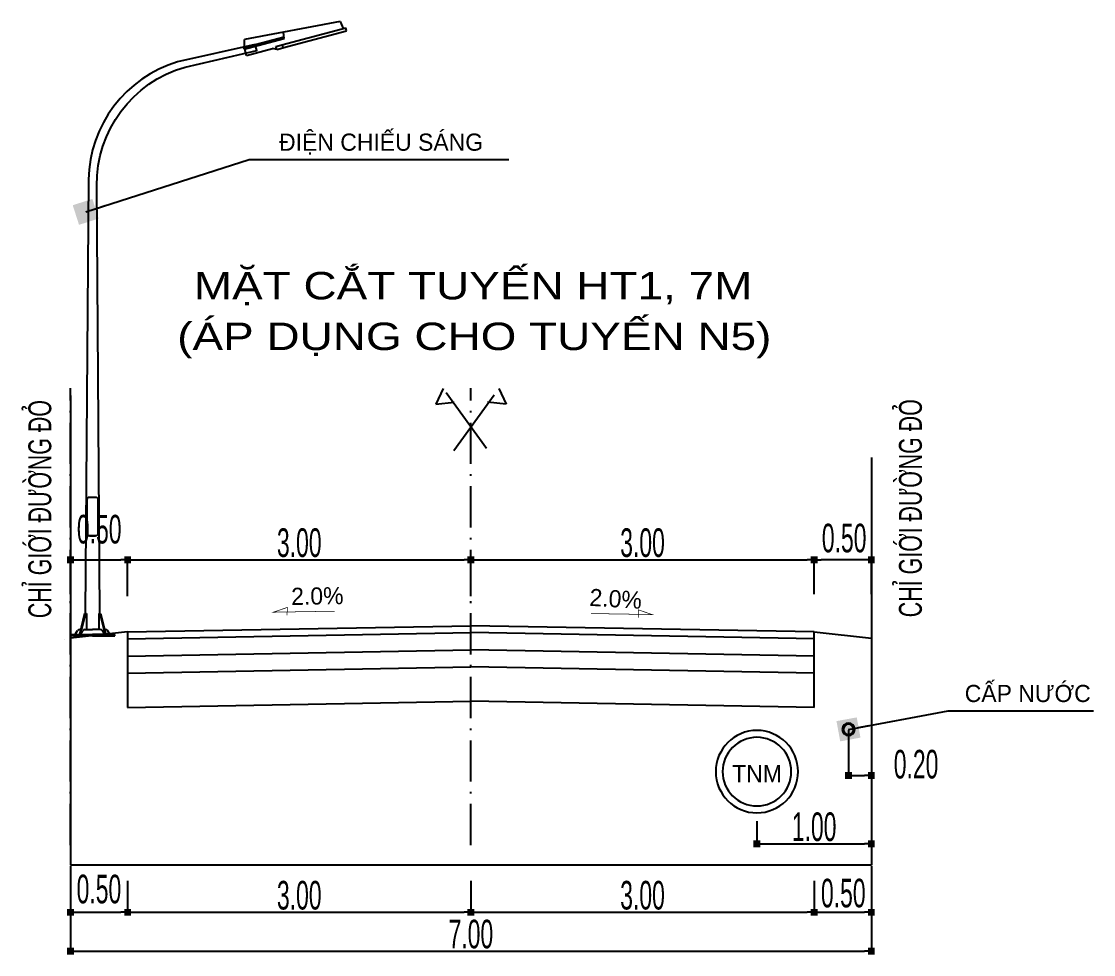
# Model space of a CAD drawing. Header units: millimetres. Extents: x 563079 to 571925, y 2063830 to 2067381.
# Drawn here: x 570379 to 570472.7, y 2066001.3 to 2066082.8 of the extents above; entities that cross this region are included whole.
import ezdxf
from ezdxf.enums import TextEntityAlignment as Align

# ---------------------------------------------------------------- set-up
doc = ezdxf.new("R2010")
doc.units = ezdxf.units.MM
doc.header["$MEASUREMENT"] = 0
doc.linetypes.add('ACAD_ISO10W100', pattern=[18.5, 12, -3, 0.5, -3])
for name, color, linetype in [('Cong ky thuat', 22, 'Continuous'), ('CONGDOC', 4, 'Continuous'), ('GHI CHU TN', 4, 'Continuous'), ('MATCATDUONG', 8, 'Continuous'), ('MC', 7, 'Continuous'), ('moi', 7, 'Continuous'), ('SO', 48, 'Continuous'), ('Text', 7, 'Continuous'), ('THAN', 1, 'Continuous'), ('TONGTHE', 1, 'Continuous'), ('VE', 2, 'Continuous')]:
    doc.layers.add(name, color=color, linetype=linetype)
doc.styles.add('CHUKICHTHUOC', font='', dxfattribs={"width": 0.7})
doc.styles.add('KTEN', font='')
doc.styles.add('TIEUDE', font='', dxfattribs={"width": 0.8})
doc.styles.get('CHUKICHTHUOC').set_extended_font_data('.VnArial NarrowH')
doc.styles.get('KTEN').set_extended_font_data('.VnAvantH')
doc.styles.get('TIEUDE').set_extended_font_data('.VnAvantH')
doc.dimstyles.new('DIM3', dxfattribs={"dimscale": 1.2, "dimtxt": 1.2, "dimasz": 0.4, "dimexe": 0, "dimexo": 0, "dimgap": 0.3, "dimtad": 1, "dimzin": 0, "dimdsep": 46, "dimtxsty": 'TIEUDE', "dimblk1": 'BOXFILLED', "dimblk2": 'BOXFILLED', "dimsah": 1, "dimcen": 0.09, "dimdle": 0.8, "dimclrd": 9, "dimclre": 9, "dimclrt": 7, "dimadec": 1, "dimazin": 0, "dimtfac": 1, "dimtmove": 2, "dimatfit": 3, "dimldrblk": 'BOXFILLED', "dimfxl": 1, "dimtolj": 1, "dimtzin": 0, "dimarcsym": 0})
doc.dimstyles.new('TNDH', dxfattribs={"dimscale": 0, "dimtxt": 2.5, "dimasz": 0.6, "dimexe": 0.18, "dimexo": 0.0625, "dimgap": 0.2, "dimtad": 1, "dimlfac": 0.1, "dimzin": 0, "dimdsep": 46, "dimtxsty": 'CHUKICHTHUOC', "dimblk": 'BOXFILLED', "dimcen": 0.09, "dimclrd": 8, "dimclre": 8, "dimclrt": 4, "dimadec": 0, "dimazin": 0, "dimtfac": 1, "dimtofl": 0, "dimtmove": 2, "dimatfit": 3, "dimfxl": 1, "dimtolj": 1, "dimtzin": 0, "dimarcsym": 2})

# ---------------------------------------------------------------- blocks, each defined once
blk = doc.blocks.new('_BoxFilled')
at = {"color": 0, "linetype": 'ByBlock', "lineweight": -2}
blk.add_line((-0.5, 0), (-1, 0), dxfattribs=at)
at = {"color": 0, "linetype": 'ByBlock'}
blk.add_solid([(-0.5, 0.5), (0.5, 0.5), (-0.5, -0.5), (0.5, -0.5)], dxfattribs=at)
blk = doc.blocks.new('*D297')
at = {"layer": 'CONGDOC', "color": 8, "linetype": 'Continuous', "lineweight": -2, "transparency": 16777216}
for p, q in [((570448.303, 2066032.805), (570448.303, 2066035.984)), ((570452.703, 2066035.804), (570448.903, 2066035.804)), ((570453.303, 2066032.805), (570453.303, 2066035.984))]:
    blk.add_line(p, q, dxfattribs=at)
at = {"layer": 'Defpoints', "color": 0, "linetype": 'Continuous', "transparency": 16777216}
for p in [(570448.303, 2066035.804), (570448.303, 2066032.742), (570453.303, 2066032.742)]:
    blk.add_point(p, dxfattribs=at)
at = {"layer": 'CONGDOC', "color": 8, "linetype": 'Continuous', "lineweight": -2, "transparency": 16777216, "xscale": 0.6, "yscale": 0.6, "zscale": 0.6, "rotation": 180}
blk.add_blockref('_BoxFilled', (570448.303, 2066035.804), dxfattribs=at)
at = {"layer": 'CONGDOC', "color": 8, "linetype": 'Continuous', "lineweight": -2, "transparency": 16777216, "xscale": 0.6, "yscale": 0.6, "zscale": 0.6}
blk.add_blockref('_BoxFilled', (570453.303, 2066035.804), dxfattribs=at)
at = {"layer": 'CONGDOC', "color": 4, "linetype": 'Continuous', "transparency": 16777216, "insert": (570450.924, 2066037.684), "char_height": 2.5, "attachment_point": 5, "style": 'CHUKICHTHUOC'}
blk.add_mtext('\\A1;0.50', dxfattribs=at)
blk = doc.blocks.new('*D298')
at = {"layer": 'CONGDOC', "color": 8, "linetype": 'Continuous', "lineweight": -2, "transparency": 16777216}
for p, q in [((570388.303, 2066032.632), (570388.303, 2066035.984)), ((570388.903, 2066035.804), (570417.703, 2066035.804)), ((570418.303, 2066032.632), (570418.303, 2066035.984))]:
    blk.add_line(p, q, dxfattribs=at)
at = {"layer": 'Defpoints', "color": 0, "linetype": 'Continuous', "transparency": 16777216}
for p in [(570418.303, 2066035.804), (570388.303, 2066032.57), (570418.303, 2066032.57)]:
    blk.add_point(p, dxfattribs=at)
at = {"layer": 'CONGDOC', "color": 8, "linetype": 'Continuous', "lineweight": -2, "transparency": 16777216, "xscale": 0.6, "yscale": 0.6, "zscale": 0.6, "rotation": 180}
blk.add_blockref('_BoxFilled', (570388.303, 2066035.804), dxfattribs=at)
at = {"layer": 'CONGDOC', "color": 8, "linetype": 'Continuous', "lineweight": -2, "transparency": 16777216, "xscale": 0.6, "yscale": 0.6, "zscale": 0.6}
blk.add_blockref('_BoxFilled', (570418.303, 2066035.804), dxfattribs=at)
at = {"layer": 'CONGDOC', "color": 4, "linetype": 'Continuous', "transparency": 16777216, "insert": (570403.303, 2066037.281), "char_height": 2.5, "attachment_point": 5, "style": 'CHUKICHTHUOC'}
blk.add_mtext('\\A1;3.00', dxfattribs=at)
blk = doc.blocks.new('*D299')
at = {"layer": 'CONGDOC', "color": 8, "linetype": 'Continuous', "lineweight": -2, "transparency": 16777216}
for p, q in [((570418.303, 2066032.632), (570418.303, 2066035.984)), ((570418.903, 2066035.804), (570447.703, 2066035.804)), ((570448.303, 2066032.805), (570448.303, 2066035.984))]:
    blk.add_line(p, q, dxfattribs=at)
at = {"layer": 'Defpoints', "color": 0, "linetype": 'Continuous', "transparency": 16777216}
for p in [(570448.303, 2066035.804), (570418.303, 2066032.57), (570448.303, 2066032.742)]:
    blk.add_point(p, dxfattribs=at)
at = {"layer": 'CONGDOC', "color": 8, "linetype": 'Continuous', "lineweight": -2, "transparency": 16777216, "xscale": 0.6, "yscale": 0.6, "zscale": 0.6, "rotation": 180}
blk.add_blockref('_BoxFilled', (570418.303, 2066035.804), dxfattribs=at)
at = {"layer": 'CONGDOC', "color": 8, "linetype": 'Continuous', "lineweight": -2, "transparency": 16777216, "xscale": 0.6, "yscale": 0.6, "zscale": 0.6}
blk.add_blockref('_BoxFilled', (570448.303, 2066035.804), dxfattribs=at)
at = {"layer": 'CONGDOC', "color": 4, "linetype": 'Continuous', "transparency": 16777216, "insert": (570433.303, 2066037.281), "char_height": 2.5, "attachment_point": 5, "style": 'CHUKICHTHUOC'}
blk.add_mtext('\\A1;3.00', dxfattribs=at)
blk = doc.blocks.new('*D300')
at = {"layer": 'CONGDOC', "color": 8, "linetype": 'Continuous', "lineweight": -2, "transparency": 16777216}
for p, q in [((570383.303, 2066032.805), (570383.303, 2066035.984)), ((570383.903, 2066035.804), (570387.703, 2066035.804)), ((570388.303, 2066032.632), (570388.303, 2066035.984))]:
    blk.add_line(p, q, dxfattribs=at)
at = {"layer": 'Defpoints', "color": 0, "linetype": 'Continuous', "transparency": 16777216}
for p in [(570388.303, 2066035.804), (570383.303, 2066032.742), (570388.303, 2066032.57)]:
    blk.add_point(p, dxfattribs=at)
at = {"layer": 'CONGDOC', "color": 8, "linetype": 'Continuous', "lineweight": -2, "transparency": 16777216, "xscale": 0.6, "yscale": 0.6, "zscale": 0.6, "rotation": 180}
blk.add_blockref('_BoxFilled', (570383.303, 2066035.804), dxfattribs=at)
at = {"layer": 'CONGDOC', "color": 8, "linetype": 'Continuous', "lineweight": -2, "transparency": 16777216, "xscale": 0.6, "yscale": 0.6, "zscale": 0.6}
blk.add_blockref('_BoxFilled', (570388.303, 2066035.804), dxfattribs=at)
at = {"layer": 'CONGDOC', "color": 4, "linetype": 'Continuous', "transparency": 16777216, "insert": (570385.82, 2066038.457), "char_height": 2.5, "attachment_point": 5, "style": 'CHUKICHTHUOC'}
blk.add_mtext('\\A1;0.50', dxfattribs=at)
blk = doc.blocks.new('*D301')
at = {"layer": 'CONGDOC', "color": 8, "linetype": 'Continuous', "lineweight": -2, "transparency": 16777216}
for p, q in [((570383.303, 2066007.754), (570383.303, 2066001.431)), ((570453.303, 2066007.754), (570453.303, 2066001.431)), ((570383.903, 2066001.611), (570452.703, 2066001.611))]:
    blk.add_line(p, q, dxfattribs=at)
at = {"layer": 'Defpoints', "color": 0, "linetype": 'Continuous', "transparency": 16777216}
for p in [(570383.303, 2066007.817), (570453.303, 2066007.817), (570453.303, 2066001.611)]:
    blk.add_point(p, dxfattribs=at)
at = {"layer": 'CONGDOC', "color": 8, "linetype": 'Continuous', "lineweight": -2, "transparency": 16777216, "xscale": 0.6, "yscale": 0.6, "zscale": 0.6, "rotation": 180}
blk.add_blockref('_BoxFilled', (570383.303, 2066001.611), dxfattribs=at)
at = {"layer": 'CONGDOC', "color": 8, "linetype": 'Continuous', "lineweight": -2, "transparency": 16777216, "xscale": 0.6, "yscale": 0.6, "zscale": 0.6}
blk.add_blockref('_BoxFilled', (570453.303, 2066001.611), dxfattribs=at)
at = {"layer": 'CONGDOC', "color": 4, "linetype": 'Continuous', "transparency": 16777216, "insert": (570418.303, 2066003.087), "char_height": 2.5, "attachment_point": 5, "style": 'CHUKICHTHUOC'}
blk.add_mtext('\\A1;7.00', dxfattribs=at)
blk = doc.blocks.new('*D302')
at = {"layer": 'Defpoints', "color": 0, "transparency": 16777216}
for p in [(570383.303, 2066009.108), (570388.303, 2066007.817), (570388.303, 2066005.002)]:
    blk.add_point(p, dxfattribs=at)
at = {"layer": 'VE', "color": 8, "lineweight": -2, "transparency": 16777216}
for p, q in [((570383.303, 2066009.046), (570383.303, 2066004.822)), ((570388.303, 2066007.754), (570388.303, 2066004.822)), ((570383.903, 2066005.002), (570387.703, 2066005.002))]:
    blk.add_line(p, q, dxfattribs=at)
at = {"layer": 'VE', "color": 8, "lineweight": -2, "transparency": 16777216, "xscale": 0.6, "yscale": 0.6, "zscale": 0.6, "rotation": 180}
blk.add_blockref('_BoxFilled', (570383.303, 2066005.002), dxfattribs=at)
at = {"layer": 'VE', "color": 8, "lineweight": -2, "transparency": 16777216, "xscale": 0.6, "yscale": 0.6, "zscale": 0.6}
blk.add_blockref('_BoxFilled', (570388.303, 2066005.002), dxfattribs=at)
at = {"layer": 'VE', "color": 4, "lineweight": 0, "transparency": 16777216, "insert": (570385.795, 2066007.017), "char_height": 2.5, "attachment_point": 5, "style": 'CHUKICHTHUOC'}
blk.add_mtext('\\A1;0.50', dxfattribs=at)
blk = doc.blocks.new('*D303')
at = {"layer": 'Defpoints', "color": 0, "transparency": 16777216}
for p in [(570388.303, 2066007.817), (570418.303, 2066007.817), (570418.303, 2066005.002)]:
    blk.add_point(p, dxfattribs=at)
at = {"layer": 'VE', "color": 8, "lineweight": -2, "transparency": 16777216}
for p, q in [((570388.303, 2066007.754), (570388.303, 2066004.822)), ((570418.303, 2066007.754), (570418.303, 2066004.822)), ((570388.903, 2066005.002), (570417.703, 2066005.002))]:
    blk.add_line(p, q, dxfattribs=at)
at = {"layer": 'VE', "color": 8, "lineweight": -2, "transparency": 16777216, "xscale": 0.6, "yscale": 0.6, "zscale": 0.6, "rotation": 180}
blk.add_blockref('_BoxFilled', (570388.303, 2066005.002), dxfattribs=at)
at = {"layer": 'VE', "color": 8, "lineweight": -2, "transparency": 16777216, "xscale": 0.6, "yscale": 0.6, "zscale": 0.6}
blk.add_blockref('_BoxFilled', (570418.303, 2066005.002), dxfattribs=at)
at = {"layer": 'VE', "color": 4, "lineweight": 0, "transparency": 16777216, "insert": (570403.303, 2066006.479), "char_height": 2.5, "attachment_point": 5, "style": 'CHUKICHTHUOC'}
blk.add_mtext('\\A1;3.00', dxfattribs=at)
blk = doc.blocks.new('*D304')
at = {"layer": 'Defpoints', "color": 0, "transparency": 16777216}
for p in [(570418.303, 2066007.817), (570448.303, 2066007.817), (570448.303, 2066005.002)]:
    blk.add_point(p, dxfattribs=at)
at = {"layer": 'VE', "color": 8, "lineweight": -2, "transparency": 16777216}
for p, q in [((570418.303, 2066007.754), (570418.303, 2066004.822)), ((570448.303, 2066007.754), (570448.303, 2066004.822)), ((570418.903, 2066005.002), (570447.703, 2066005.002))]:
    blk.add_line(p, q, dxfattribs=at)
at = {"layer": 'VE', "color": 8, "lineweight": -2, "transparency": 16777216, "xscale": 0.6, "yscale": 0.6, "zscale": 0.6, "rotation": 180}
blk.add_blockref('_BoxFilled', (570418.303, 2066005.002), dxfattribs=at)
at = {"layer": 'VE', "color": 8, "lineweight": -2, "transparency": 16777216, "xscale": 0.6, "yscale": 0.6, "zscale": 0.6}
blk.add_blockref('_BoxFilled', (570448.303, 2066005.002), dxfattribs=at)
at = {"layer": 'VE', "color": 4, "lineweight": 0, "transparency": 16777216, "insert": (570433.303, 2066006.479), "char_height": 2.5, "attachment_point": 5, "style": 'CHUKICHTHUOC'}
blk.add_mtext('\\A1;3.00', dxfattribs=at)
blk = doc.blocks.new('*D305')
at = {"layer": 'Defpoints', "color": 0, "transparency": 16777216}
for p in [(570453.303, 2066009.108), (570448.303, 2066007.817), (570453.303, 2066005.002)]:
    blk.add_point(p, dxfattribs=at)
at = {"layer": 'VE', "color": 8, "lineweight": -2, "transparency": 16777216}
for p, q in [((570453.303, 2066009.046), (570453.303, 2066004.822)), ((570448.303, 2066007.754), (570448.303, 2066004.822)), ((570448.903, 2066005.002), (570452.703, 2066005.002))]:
    blk.add_line(p, q, dxfattribs=at)
at = {"layer": 'VE', "color": 8, "lineweight": -2, "transparency": 16777216, "xscale": 0.6, "yscale": 0.6, "zscale": 0.6, "rotation": 180}
blk.add_blockref('_BoxFilled', (570448.303, 2066005.002), dxfattribs=at)
at = {"layer": 'VE', "color": 8, "lineweight": -2, "transparency": 16777216, "xscale": 0.6, "yscale": 0.6, "zscale": 0.6}
blk.add_blockref('_BoxFilled', (570453.303, 2066005.002), dxfattribs=at)
at = {"layer": 'VE', "color": 4, "lineweight": 0, "transparency": 16777216, "insert": (570450.848, 2066006.664), "char_height": 2.5, "attachment_point": 5, "style": 'CHUKICHTHUOC'}
blk.add_mtext('\\A1;0.50', dxfattribs=at)
blk = doc.blocks.new('1')
at = {"color": 3}
for p, q in [((562778.303, 2115783.894), (562771.004, 2115782.506)), ((562778.303, 2115783.894), (562778.553, 2115783.357)), ((562778.753, 2115783.41), (562778.735, 2115783.405)), ((562774.039, 2115782.597), (562773.973, 2115783.07)), ((562771.004, 2115781.894), (562771.004, 2115782.506)), ((562773.454, 2115781.759), (562773.133, 2115781.819))]:
    blk.add_line(p, q, dxfattribs=at)
at = {"layer": 'THAN', "color": 3}
blk.add_line((562770.975, 2115781.776), (562774.039, 2115782.597), dxfattribs=at)
at = {"layer": 'TONGTHE', "color": 3}
for p, q in [((562774.234, 2115782.199), (562778.735, 2115783.405)), ((562778.793, 2115783.19), (562778.735, 2115783.405)), ((562774.024, 2115782.704), (562770.947, 2115781.879)), ((562774.292, 2115781.983), (562778.793, 2115783.19)), ((562770.975, 2115781.776), (562770.947, 2115781.879)), ((562771.143, 2115781.286), (562771.009, 2115781.785)), ((562771.143, 2115781.286), (562773.133, 2115781.819)), ((562773.396, 2115781.975), (562774.233, 2115782.199)), ((562773.454, 2115781.759), (562773.396, 2115781.975)), ((562773.454, 2115781.759), (562774.291, 2115781.983)), ((562773.954, 2115781.893), (562773.896, 2115782.109))]:
    blk.add_line(p, q, dxfattribs=at)
blk = doc.blocks.new('DEN3')
at = {"layer": 'MATCATDUONG', "color": 222}
for p, q in [((10943.02, 5254.76, 1.58), (10942.11, 5251.09, 1.58)), ((10943.16, 5254.76, 1.58), (10942.24, 5251.09, 1.58)), ((10943.35, 5254.76, 1.58), (10943.35, 5251.98, 1.58)), ((10945.49, 5254.76, 1.58), (10945.49, 5251.98, 1.58)), ((10945.69, 5254.76, 1.58), (10946.6, 5251.09, 1.58)), ((10945.82, 5254.76, 1.58), (10946.74, 5251.09, 1.58)), ((10941.43, 5251.2, 1.58), (10941.79, 5251.77, 1.58)), ((10942.17, 5251.98, 1.58), (10942.33, 5251.98, 1.58)), ((10942.34, 5251.2, 1.58), (10942.7, 5251.77, 1.58)), ((10942.34, 5251.2, 1.58), (10942.7, 5251.77, 1.58)), ((10943.08, 5251.98, 1.58), (10944.42, 5251.98, 1.58)), ((10943.14, 5251.98, 1.58), (10944.33, 5251.98, 1.58)), ((10945.76, 5251.98, 1.58), (10944.42, 5251.98, 1.58)), ((10945.71, 5251.98, 1.58), (10944.51, 5251.98, 1.58)), ((10946.5, 5251.2, 1.58), (10946.14, 5251.77, 1.58)), ((10946.68, 5251.98, 1.58), (10946.52, 5251.98, 1.58)), ((10947.41, 5251.2, 1.58), (10947.05, 5251.77, 1.58)), ((10940.53, 5250.87, 1.58), (10940.53, 5251.09, 1.58)), ((10940.53, 5251.09, 1.58), (10941.24, 5251.09, 1.58)), ((10940.53, 5251.09, 1.58), (10944.42, 5251.09, 1.58)), ((10944.42, 5250.87, 1.58), (10940.53, 5250.87, 1.58)), ((10941.44, 5251.09, 1.58), (10942.15, 5251.09, 1.58)), ((10941.44, 5251.09, 1.58), (10942.15, 5251.09, 1.58)), ((10948.31, 5251.09, 1.58), (10944.42, 5251.09, 1.58)), ((10944.42, 5250.87, 1.58), (10948.31, 5250.87, 1.58)), ((10947.4, 5251.09, 1.58), (10946.69, 5251.09, 1.58)), ((10948.31, 5251.09, 1.58), (10947.6, 5251.09, 1.58)), ((10948.31, 5250.87, 1.58), (10948.31, 5251.09, 1.58))]:
    blk.add_line(p, q, dxfattribs=at)
at = {"layer": 'MATCATDUONG', "color": 222, "elevation": 1.58}
for points in [[(10945.72, 5254.76), (10945.15, 5329.78, -0.337838), (10960.65, 5350.57), (10973.24, 5353.47), (10972.96, 5354.52), (10959.34, 5351.48, 0.326638), (10943.7, 5330.86), (10943.13, 5254.76)], [(10943.89, 5268.37, -0.414214), (10943.5, 5268.76), (10943.5, 5274.79, -0.414214), (10943.89, 5275.18), (10944.96, 5275.18, -0.414214), (10945.35, 5274.79), (10945.35, 5268.76, -0.414214), (10944.96, 5268.37), (10943.89, 5268.37), (10944.96, 5268.37)]]:
    blk.add_lwpolyline(points, format="xyb", dxfattribs=at)
for points in [[(10943.02, 5254.76), (10943.16, 5254.76), (10943.35, 5254.76)], [(10945.82, 5254.76), (10945.69, 5254.76), (10945.49, 5254.76)]]:
    blk.add_lwpolyline(points, dxfattribs=at)
at = {"layer": 'MATCATDUONG', "color": 222}
for centre, radius, start, end in [((10942.17, 5251.54, 1.58), 0.444, 90, 147.9946), ((10943.08, 5251.54, 1.58), 0.444, 90, 147.9946), ((10943.08, 5251.54, 1.58), 0.444, 90, 147.9946), ((10945.76, 5251.54, 1.58), 0.444, 32.0054, 90), ((10946.68, 5251.54, 1.58), 0.444, 32.0054, 90), ((10941.24, 5251.31, 1.58), 0.222, 270, 327.9946), ((10942.15, 5251.31, 1.58), 0.222, 270, 327.9946), ((10942.15, 5251.31, 1.58), 0.222, 295.1025, 327.9946), ((10946.69, 5251.31, 1.58), 0.222, 212.0054, 244.8975), ((10947.6, 5251.31, 1.58), 0.222, 212.0054, 270)]:
    blk.add_arc(centre, radius, start, end, dxfattribs=at)
at = {"layer": 'Text', "linetype": 'ByBlock', "xscale": 2.29229237139225, "yscale": 2.29229237139225, "zscale": 2.29229237139225}
blk.add_blockref('1', (-1279064.59, -4844636.71, 1.58), dxfattribs=at)
blk = doc.blocks.new('fdsfsdfsdfsdfsdfsd')
at = {"layer": 'SO', "color": 4}
for radius in [3.6, 3]:
    blk.add_circle((595766.38, 2065746.446), radius, dxfattribs=at)
blk = doc.blocks.new('*D307')
at = {"layer": 'Defpoints', "color": 0, "transparency": 16777216}
for p in [(570443.299, 2066013.029), (570453.303, 2066013.029), (570453.303, 2066010.984)]:
    blk.add_point(p, dxfattribs=at)
at = {"layer": 'VE', "color": 8, "lineweight": -2, "transparency": 16777216}
for p, q in [((570443.299, 2066012.967), (570443.299, 2066010.804)), ((570453.303, 2066012.967), (570453.303, 2066010.804)), ((570443.899, 2066010.984), (570452.703, 2066010.984))]:
    blk.add_line(p, q, dxfattribs=at)
at = {"layer": 'VE', "color": 8, "lineweight": -2, "transparency": 16777216, "xscale": 0.6, "yscale": 0.6, "zscale": 0.6, "rotation": 180}
blk.add_blockref('_BoxFilled', (570443.299, 2066010.984), dxfattribs=at)
at = {"layer": 'VE', "color": 8, "lineweight": -2, "transparency": 16777216, "xscale": 0.6, "yscale": 0.6, "zscale": 0.6}
blk.add_blockref('_BoxFilled', (570453.303, 2066010.984), dxfattribs=at)
at = {"layer": 'VE', "color": 4, "lineweight": 0, "transparency": 16777216, "insert": (570448.301, 2066012.46), "char_height": 2.5, "attachment_point": 5, "style": 'CHUKICHTHUOC'}
blk.add_mtext('\\A1;1.00', dxfattribs=at)
blk = doc.blocks.new('fsfsdf')
at = {"layer": 'SO'}
h = blk.add_hatch(color=4, dxfattribs=at)
h.paths.add_polyline_path([(596225.5, 2065685.04, 1), (596227.9, 2065685.04, 1)])
h.paths.add_polyline_path([(596227.7, 2065685.04, 1), (596225.7, 2065685.04, 1)], flags=17)
at = {"layer": 'SO', "color": 4}
for radius in [1.2, 1]:
    blk.add_circle((596226.7, 2065685.04), radius, dxfattribs=at)
blk = doc.blocks.new('*D308')
at = {"layer": 'CONGDOC', "color": 8, "linetype": 'Continuous', "lineweight": -2, "transparency": 16777216}
for p, q in [((570451.303, 2066020.921), (570451.303, 2066016.773)), ((570453.303, 2066020.894), (570453.303, 2066016.773)), ((570451.903, 2066016.953), (570452.703, 2066016.953))]:
    blk.add_line(p, q, dxfattribs=at)
at = {"layer": 'Defpoints', "color": 0, "linetype": 'Continuous', "transparency": 16777216}
for p in [(570451.303, 2066020.984), (570453.303, 2066020.956), (570453.303, 2066016.953)]:
    blk.add_point(p, dxfattribs=at)
at = {"layer": 'CONGDOC', "color": 8, "linetype": 'Continuous', "lineweight": -2, "transparency": 16777216, "xscale": 0.6, "yscale": 0.6, "zscale": 0.6}
for p, rotation in [((570451.303, 2066016.953), 180.000000001451), ((570453.303, 2066016.953), 1.450994490121108e-09)]:
    blk.add_blockref('_BoxFilled', p, dxfattribs=dict(at, rotation=rotation))
at = {"layer": 'CONGDOC', "color": 4, "linetype": 'Continuous', "transparency": 16777216, "insert": (570457.21, 2066017.925), "char_height": 2.5, "attachment_point": 5, "rotation": 0, "style": 'CHUKICHTHUOC'}
blk.add_mtext('\\A1;0.20', dxfattribs=at)

msp = doc.modelspace()

# ---------------------------------------------------------------- linework, layer by layer
at = {"layer": 'Cong ky thuat', "color": 7}
for p, q in [((570388.30339, 2066029.49245), (570418.30339, 2066030.04245)), ((570448.30339, 2066029.49245), (570418.30339, 2066030.04245)), ((570388.30339, 2066029.49245), (570388.30339, 2066022.89245)), ((570388.30339, 2066028.89245), (570418.30339, 2066029.44245)), ((570448.30339, 2066028.89245), (570418.30339, 2066029.44245)), ((570448.30339, 2066022.89245), (570448.30339, 2066029.49245)), ((570388.30339, 2066027.39245), (570418.30339, 2066027.94245)), ((570448.30339, 2066027.39245), (570418.30339, 2066027.94245)), ((570388.30339, 2066025.89245), (570418.30339, 2066026.44245)), ((570448.30339, 2066025.89245), (570418.30339, 2066026.44245)), ((570388.30339, 2066022.89245), (570418.30339, 2066023.44245)), ((570448.30339, 2066022.89245), (570418.30339, 2066023.44245))]:
    msp.add_line(p, q, dxfattribs=at)
at = {"layer": 'GHI CHU TN'}
for points in [[(570388.30339, 2066029.49245), (570383.30339, 2066028.94494)], [(570448.30339, 2066029.49245), (570453.30339, 2066028.94494)]]:
    msp.add_lwpolyline(points, dxfattribs=at)
at = {"layer": 'MC'}
msp.add_lwpolyline([(570453.30339, 2066009.10842), (570383.30339, 2066009.10842)], dxfattribs=at)
at = {"layer": 'moi', "color": 5, "linetype": 'ACAD_ISO10W100', "ltscale": 0.3}
for p, q in [((570383.30339, 2066010.87413), (570383.30339, 2066050.79133)), ((570418.30339, 2066010.87413), (570418.30339, 2066050.79133))]:
    msp.add_line(p, q, dxfattribs=at)
at = {"layer": 'moi', "color": 6, "linetype": 'Continuous'}
for p, q in [((570383.30339, 2066050.15117), (570383.30339, 2066009.10842)), ((570453.30339, 2066044.74716), (570453.30339, 2066009.10842))]:
    msp.add_line(p, q, dxfattribs=at)
at = {"layer": 'moi', "color": 5, "linetype": 'ACAD_ISO10W100', "ltscale": 0.5}
for points in [[(570419.66288, 2066045.52276), (570415.87257, 2066050.75598), (570415.22827, 2066049.40007), (570416.84362, 2066049.58196)], [(570416.81803, 2066045.35605), (570420.73224, 2066050.75598), (570421.37654, 2066049.40007), (570419.7612, 2066049.58196)]]:
    msp.add_lwpolyline(points, dxfattribs=at)
at = {"layer": 'moi', "linetype": 'Continuous', "const_width": 0.05906}
for points in [[(570406.38833, 2066031.31038), (570401.0506, 2066031.22142), (570402.25539, 2066031.6387), (570402.2404, 2066030.95634)], [(570428.79709, 2066031.10468), (570434.13483, 2066031.01572), (570432.93003, 2066031.433), (570432.94502, 2066030.75064)]]:
    msp.add_lwpolyline(points, dxfattribs=at)
at = {"layer": 'VE', "color": 4, "linetype": 'Continuous', "ltscale": 0.2}
msp.add_line((570382.80339, 2066028.85363), (570382.80339, 2066028.85131), dxfattribs=at)

# ---------------------------------------------------------------- block references
at = {"layer": 'MATCATDUONG', "color": 30, "xscale": 0.4983398430049419, "yscale": 0.4983398430049419, "zscale": 0.4983398430049419}
msp.add_blockref('DEN3', (564931.19988, 2063412.44343, -0.78845), dxfattribs=at)
at = {"layer": 'SO', "color": 4, "xscale": -0.4549999999580905, "yscale": 0.4549999999580905, "zscale": 0.4549999999580905}
msp.add_blockref('fsfsdf', (841734.45403, 1126134.2892), dxfattribs=at)
at = {"layer": 'SO', "color": 4, "xscale": -1}
msp.add_blockref('fdsfsdfsdfsdfsdfsd', (1166209.67908, 270.84491), dxfattribs=at)

# ---------------------------------------------------------------- texts
at = {"layer": 'MATCATDUONG', "color": 7, "lineweight": 0, "style": 'TIEUDE', "width": 1.25}
for s, p in [('mÆt c¾t tuyÕn HT1, 7m', (570418.49564, 2066058.55054)), ('(¸p dông cho tuyÕn n5)', (570418.60117, 2066054.12289))]:
    msp.add_text(s, height=2.4, dxfattribs=at).set_placement(p, align=Align.CENTER)
at = {"layer": 'MC', "style": 'KTEN'}
for s, p in [('®iÖn chiÕu s¸ng', (570401.53818, 2066071.53754)), ('tnm', (570441.13947, 2066016.36738))]:
    msp.add_text(s, height=1.5, dxfattribs=at).set_placement(p)
msp.add_text('cÊp n\xadíc ', height=1.5, rotation=0, dxfattribs=at).set_placement((570461.46401, 2066023.37067))
at = {"layer": 'moi', "color": 2, "linetype": 'Continuous', "style": 'KTEN', "width": 0.7}
for p in [(570381.62843, 2066030.70046), (570457.71561, 2066030.77597)]:
    msp.add_text('chØ giíi ®\xadêng ®á', height=2, rotation=90, dxfattribs=at).set_placement(p)
at = {"layer": 'moi', "linetype": 'Continuous', "style": 'KTEN'}
for rotation, p in [(1, (570402.61091, 2066031.84856)), (356.6057316, (570428.63432, 2066031.7802))]:
    msp.add_text('2.0%%%', height=1.5, rotation=rotation, dxfattribs=at).set_placement(p)

# ---------------------------------------------------------------- dimensions: what is measured, and where the dimension line sits
at = {"layer": 'CONGDOC', "linetype": 'Continuous'}
dim = msp.add_linear_dim(base=(570388.30339, 2066035.80409), p1=(570383.30339, 2066032.74241), p2=(570388.30339, 2066032.5696), dimstyle='TNDH', override={"dimscale": 1}, dxfattribs=at)
dim.commit()
dim.dimension.update_dxf_attribs({"geometry": '*D300', "text_midpoint": (570385.8203, 2066038.45718), "dimtype": 160})
for base, p1, p2, picture, middle in [((570448.30339, 2066035.80409), (570453.30339, 2066032.74241), (570448.30339, 2066032.74241), '*D297', (570450.92448, 2066037.68363)), ((570453.30339, 2066016.95273), (570451.30339, 2066020.98355), (570453.30339, 2066020.95629), '*D308', (570457.21038, 2066017.92498))]:
    dim = msp.add_linear_dim(base=base, p1=p1, p2=p2, angle=180, dimstyle='TNDH', override={"dimscale": 1}, dxfattribs=at)
    dim.commit()
    dim.dimension.update_dxf_attribs({"geometry": picture, "text_midpoint": middle, "dimtype": 160})
for base, p1, p2, picture, middle in [((570418.30339, 2066035.80409), (570388.30339, 2066032.5696), (570418.30339, 2066032.5696), '*D298', (570403.30339, 2066037.28137)), ((570448.30339, 2066035.80409), (570418.30339, 2066032.5696), (570448.30339, 2066032.74241), '*D299', (570433.30339, 2066037.28137)), ((570453.30339, 2066001.61089), (570383.30339, 2066007.81688), (570453.30339, 2066007.81688), '*D301', (570418.30339, 2066003.08732))]:
    dim = msp.add_linear_dim(base=base, p1=p1, p2=p2, dimstyle='TNDH', override={"dimscale": 1}, dxfattribs=at)
    dim.commit()
    dim.dimension.update_dxf_attribs({"geometry": picture, "text_midpoint": middle})
at = {"layer": 'VE', "lineweight": 0}
for base, p1, p2, picture, middle in [((570453.30339, 2066010.98389), (570443.29866, 2066013.02911), (570453.30339, 2066013.02911), '*D307', (570448.30102, 2066012.46032)), ((570418.30339, 2066005.00212), (570388.30339, 2066007.81688), (570418.30339, 2066007.81688), '*D303', (570403.30339, 2066006.47941)), ((570448.30339, 2066005.00212), (570418.30339, 2066007.81688), (570448.30339, 2066007.81688), '*D304', (570433.30339, 2066006.47941))]:
    dim = msp.add_linear_dim(base=base, p1=p1, p2=p2, dimstyle='TNDH', override={"dimscale": 1}, dxfattribs=at)
    dim.commit()
    dim.dimension.update_dxf_attribs({"geometry": picture, "text_midpoint": middle})
for base, p1, p2, picture, middle in [((570388.30339, 2066005.00212), (570383.30339, 2066009.10842), (570388.30339, 2066007.81688), '*D302', (570385.79515, 2066007.01734)), ((570453.30339, 2066005.00212), (570448.30339, 2066007.81688), (570453.30339, 2066009.10842), '*D305', (570450.84788, 2066006.66351))]:
    dim = msp.add_linear_dim(base=base, p1=p1, p2=p2, dimstyle='TNDH', override={"dimscale": 1}, dxfattribs=at)
    dim.commit()
    dim.dimension.update_dxf_attribs({"geometry": picture, "text_midpoint": middle, "dimtype": 160})

# ---------------------------------------------------------------- leaders
at = {"layer": 'MC', "color": 9}
for points in [[(570384.63896, 2066066.19581), (570398.91519, 2066070.76599), (570421.62176, 2066070.76599)], [(570451.30339, 2066020.98355), (570460.01889, 2066022.59913), (570472.72141, 2066022.59913)]]:
    msp.add_leader(points, dimstyle='DIM3', override={"dimasz": 1.5, "dimgap": 0.3, "dimtad": 0}, dxfattribs=at)

doc.saveas('drawing.dxf')
